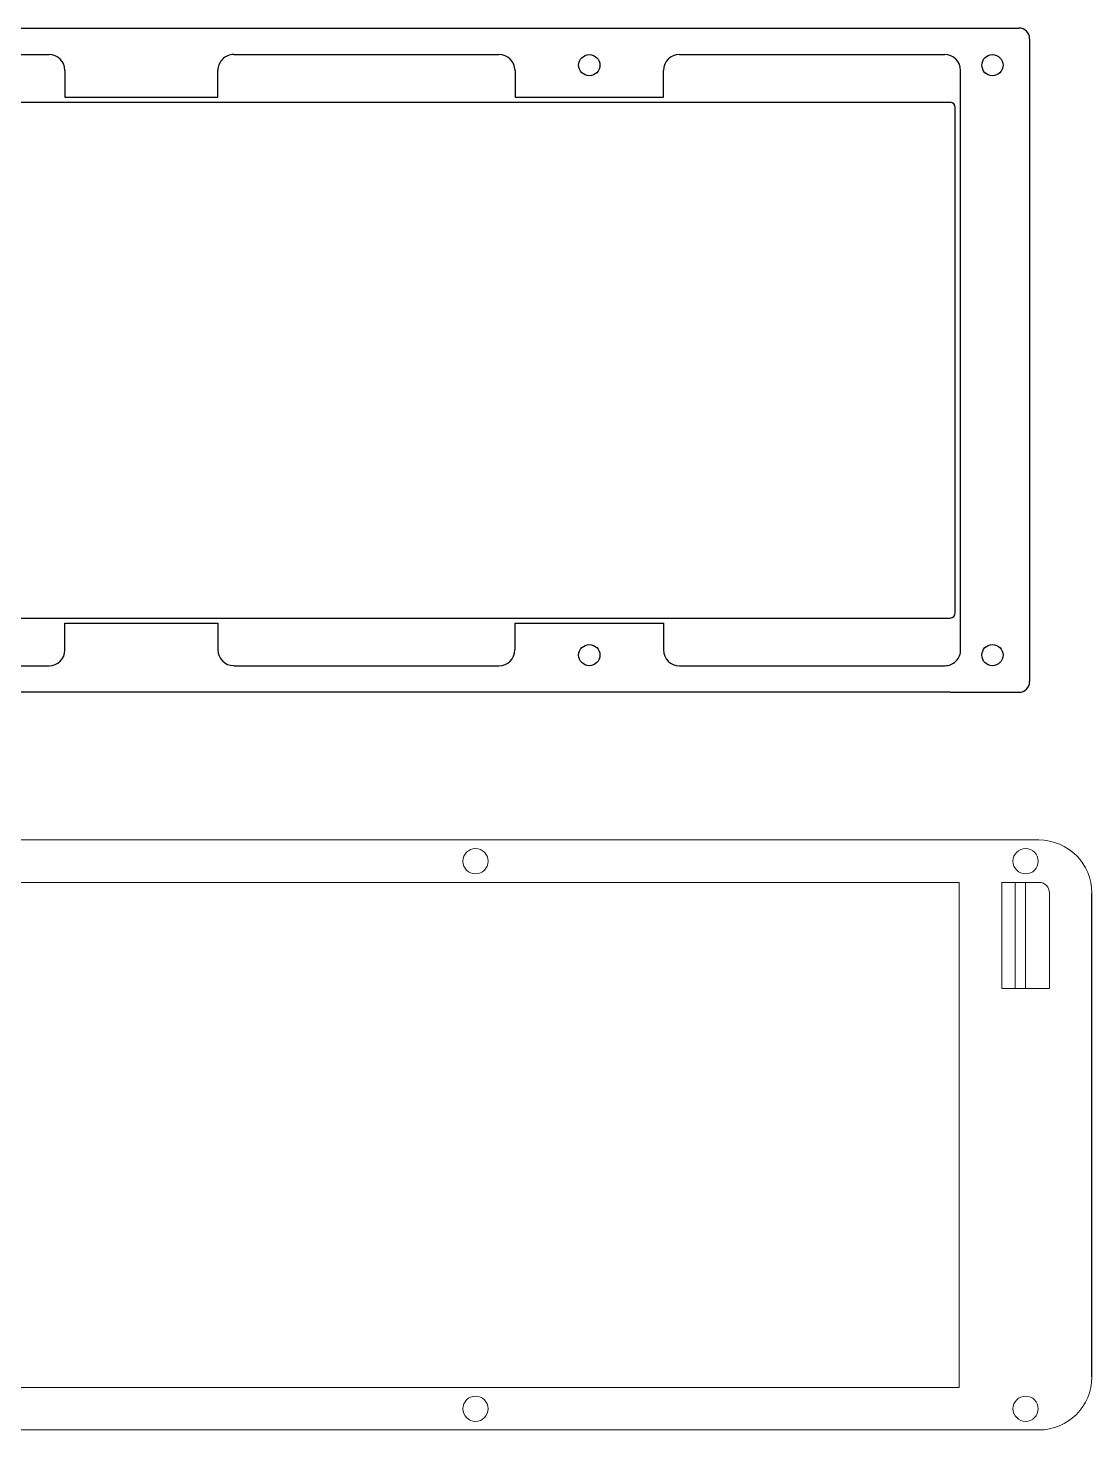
# Model space of a CAD drawing. Header units: inches. Extents: x 0 to 396, y -139 to 125.
# Drawn here: x 195.4 to 395.9, y -139.3 to 125.1 of the extents above; entities that cross this region are included whole.
import ezdxf

# ---------------------------------------------------------------- set-up
doc = ezdxf.new("R2010")
doc.units = ezdxf.units.IN
doc.header["$MEASUREMENT"] = 0
for name, color, linetype in [('SLD-0_2', 179, 'Continuous'), ('SLD-0_3', 179, 'Continuous'), ('SLD-0_4', 179, 'Continuous')]:
    doc.layers.add(name, color=color, linetype=linetype)

msp = doc.modelspace()

# ---------------------------------------------------------------- linework, layer by layer
at = {"layer": 'SLD-0_2'}
for p, q in [((64.33, 125.09), (369.16, 125.09)), ((369.16, 125.09), (382.16, 125.09)), ((384.16, 123.09), (384.16, 110.09)), ((149.33, 120.09), (199.33, 120.09)), ((234.13, 120.09), (284.13, 120.09)), ((318.16, 120.09), (368.16, 120.09)), ((202.33, 117.09), (202.33, 112.09)), ((231.16, 112.09), (231.16, 117.09)), ((287.16, 117.09), (287.16, 112.09)), ((315.16, 112.09), (315.16, 117.09)), ((371.16, 7.84), (371.16, 117.09)), ((202.33, 112.09), (231.16, 112.09)), ((287.16, 112.09), (315.16, 112.09)), ((384.16, 110.09), (384.16, 14.84)), ((384.16, 14.84), (384.16, 1.84)), ((202.33, 7.84), (202.33, 12.84)), ((202.33, 12.84), (231.16, 12.84)), ((231.16, 12.84), (231.16, 7.84)), ((287.16, 7.84), (287.16, 12.84)), ((287.16, 12.84), (315.16, 12.84)), ((315.16, 12.84), (315.16, 7.84)), ((149.33, 4.84), (199.33, 4.84)), ((234.13, 4.84), (284.13, 4.84)), ((318.16, 4.84), (368.16, 4.84)), ((369.16, -0.16), (64.33, -0.16)), ((369.16, -0.16), (382.16, -0.16))]:
    msp.add_line(p, q, dxfattribs=at)
for centre in [(301.16, 118.09), (377.16, 118.09), (301.16, 6.84), (377.16, 6.84)]:
    msp.add_circle(centre, 2, dxfattribs=at)
for centre, radius, start, end in [((382.16, 123.09), 2, 0, 90), ((199.33, 117.09), 3, 0, 90), ((234.13, 117.13), 2.97, 90, 180.5895), ((284.13, 117.06), 3.03, 0.5835, 90), ((318.16, 117.09), 3, 90, 180), ((368.16, 117.09), 3, 0, 90), ((199.33, 7.84), 3, 270, 0), ((234.13, 7.84), 2.97, 180, 270), ((284.13, 7.84), 3, 270, 0), ((318.16, 7.84), 3, 180, 270), ((368.16, 7.84), 3, 270, 0.9747), ((382.16, 1.84), 2, 270, 0)]:
    msp.add_arc(centre, radius, start, end, dxfattribs=at)
at = {"layer": 'SLD-0_3'}
for p, q in [((64.33, 111.09), (369.16, 111.09)), ((370.16, 14.84), (370.16, 110.09)), ((64.33, 13.84), (369.16, 13.84))]:
    msp.add_line(p, q, dxfattribs=at)
for centre, start, end in [((369.16, 110.09), 0, 90), ((369.16, 14.84), 270, 0)]:
    msp.add_arc(centre, 1, start, end, dxfattribs=at)
at = {"layer": 'SLD-0_4', "color": 7, "linetype": 'Continuous', "lineweight": 18}
for p, q in [((66.11, -28.02), (370.91, -28.02)), ((385.91, -28.02), (370.91, -28.02)), ((370.91, -36.02), (66.11, -36.02)), ((370.91, -36.02), (370.91, -131.27)), ((378.91, -56.02), (378.91, -36.02)), ((385.91, -36.02), (378.91, -36.02)), ((381.41, -56.02), (381.41, -36.02)), ((383.41, -36.02), (383.41, -56.02)), ((387.91, -38.02), (387.91, -56.02)), ((387.91, -56.02), (378.91, -56.02)), ((383.41, -56.02), (381.41, -56.02)), ((132.79, -131.27), (370.91, -131.27)), ((66.11, -139.27), (370.91, -139.27)), ((383.91, -139.27), (370.91, -139.27)), ((385.91, -139.27), (383.91, -139.27))]:
    msp.add_line(p, q, dxfattribs=at)
at = {"layer": 'SLD-0_4'}
for p, q in [((395.91, -40.02), (395.91, -38.02)), ((395.91, -127.27), (395.91, -40.02)), ((395.91, -129.27), (395.91, -127.27))]:
    msp.add_line(p, q, dxfattribs=at)
at = {"layer": 'SLD-0_4', "color": 7, "linetype": 'Continuous', "lineweight": 18}
for centre in [(279.71, -32.02), (383.41, -32.02), (279.71, -135.27), (383.41, -135.27)]:
    msp.add_circle(centre, 2.38, dxfattribs=at)
for centre, radius, start, end in [((385.91, -38.02), 10, 0, 90), ((385.91, -38.02), 2, 0, 90), ((385.91, -129.27), 10, 270, 0)]:
    msp.add_arc(centre, radius, start, end, dxfattribs=at)

doc.saveas('drawing.dxf')
